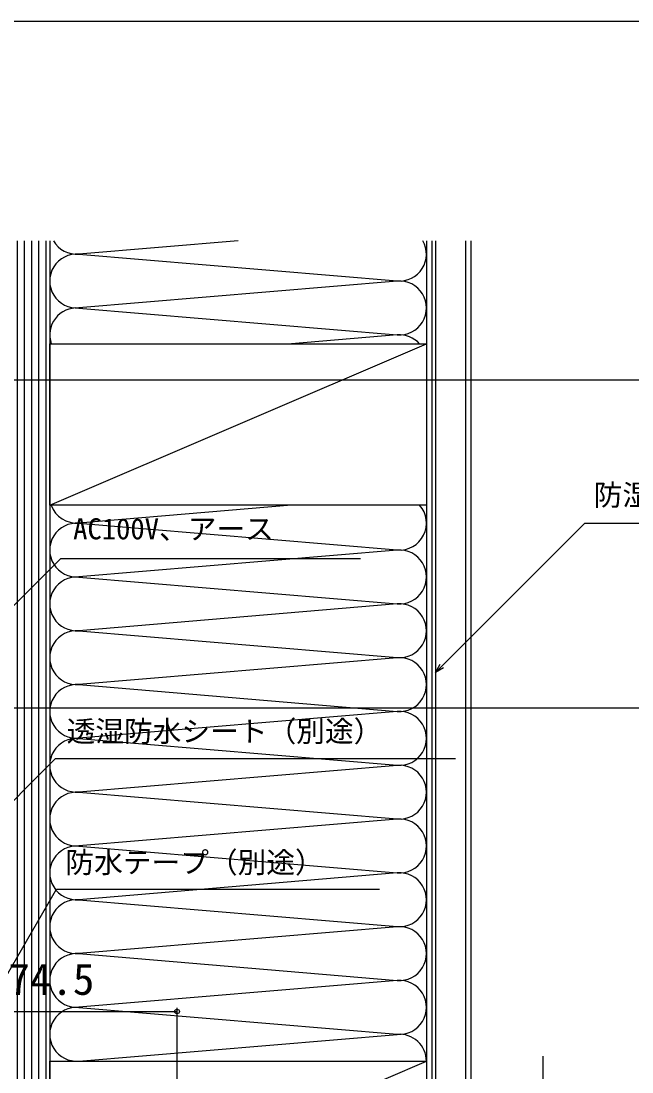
# Model space of a CAD drawing. Units: millimetres, scale not verified. Extents: x -525 to 525, y -783 to 779.
# Drawn here: x 4 to 174.3, y 454.3 to 747.3 of the extents above; entities that cross this region are included whole.
import ezdxf
from ezdxf.enums import TextEntityAlignment as Align

# ---------------------------------------------------------------- set-up
doc = ezdxf.new("R2010")
doc.units = ezdxf.units.MM
doc.header["$LTSCALE"] = 4
for name, color, linetype in [('0-5_YKK_13', 4, 'Continuous'), ('0-7_YKK_D', 6, 'Continuous'), ('0-8_YKK_ZWAK', 7, 'Continuous'), ('0-9_YSS_K', 3, 'Continuous'), ('0-A_YSS_KE', 3, 'Continuous')]:
    doc.layers.add(name, color=color, linetype=linetype)
doc.styles.add('ＭＳ ゴシック', font='')
doc.styles.get('ＭＳ ゴシック').set_extended_font_data('MS Gothic')

msp = doc.modelspace()

# ---------------------------------------------------------------- linework, layer by layer
at = {"layer": '0-5_YKK_13'}
msp.add_line((47.5, 373.102), (47.5, 456.1), dxfattribs=at)
at = {"layer": '0-7_YKK_D'}
for p, q in [((-26.006, 647.297), (210.5, 647.297)), ((-14.654, 555.803), (190.5, 555.803)), ((47.494, 455.038), (47.494, 472.143)), ((-27.006, 471.143), (47.494, 471.143))]:
    msp.add_line(p, q, dxfattribs=at)
for points in [[(119.5, 565.669), (121.303, 567.472), (161.143, 607.312), (283.162, 607.312)], [(-26.552, 555.795), (-24.748, 557.598), (15.092, 597.439), (98.609, 597.439)], [(121.786, 566.989), (119.5, 565.669), (120.82, 567.955)], [(-28.003, 500.017), (-26.2, 501.82), (13.64, 541.66), (125.061, 541.66)], [(-27.5, 433.615), (-26.225, 435.823), (13.889, 505.302), (103.896, 505.302)], [(149.5, 407.3), (149.5, 412.3), (149.5, 458.713)]]:
    msp.add_lwpolyline(points, dxfattribs=at)
msp.add_circle((47.494, 471.143), 0.637, dxfattribs=at)
at = {"layer": '0-8_YKK_ZWAK'}
msp.add_line((-525, 747.3), (525, 747.3), dxfattribs=at)
at = {"layer": '0-9_YSS_K'}
for p, q in [((5, 412.3), (5, 686.047)), ((7, 412.3), (7, 686.047)), ((9, 412.3), (9, 686.047)), ((11, 412.3), (11, 686.047)), ((64.5, 686.05), (20.127, 682.326)), ((20.127, 682.274), (108.873, 674.826)), ((108.873, 674.774), (20.127, 667.326)), ((20.127, 667.274), (108.873, 659.826)), ((20.127, 667.274), (108.873, 659.826)), ((108.873, 659.774), (79.395, 657.3)), ((12, 612.3), (117, 657.3)), ((79.395, 612.3), (20.127, 607.326)), ((20.127, 607.274), (108.873, 599.826)), ((20.127, 607.274), (108.873, 599.826)), ((108.873, 599.774), (20.127, 592.326)), ((20.127, 592.274), (108.873, 584.826)), ((108.873, 584.774), (20.127, 577.326)), ((20.127, 577.274), (108.873, 569.826)), ((20.127, 577.274), (108.873, 569.826)), ((108.873, 569.774), (20.127, 562.326)), ((20.127, 562.274), (108.873, 554.826)), ((108.873, 554.774), (20.127, 547.326)), ((20.127, 547.274), (108.873, 539.826)), ((20.127, 547.274), (108.873, 539.826)), ((108.873, 539.774), (20.127, 532.326)), ((20.127, 532.274), (108.873, 524.826)), ((108.873, 524.774), (20.127, 517.326)), ((20.127, 517.274), (108.873, 509.826)), ((20.127, 517.274), (108.873, 509.826)), ((108.873, 509.774), (20.127, 502.326)), ((20.127, 502.274), (108.873, 494.826)), ((108.873, 494.774), (20.127, 487.326)), ((20.127, 487.274), (108.873, 479.826)), ((108.873, 479.774), (20.127, 472.326)), ((20.127, 472.274), (108.873, 464.826)), ((20.127, 457.326), (108.873, 464.774)), ((12, 412.3), (117, 457.3))]:
    msp.add_line(p, q, dxfattribs=at)
msp.add_lwpolyline([(118.5, 686.047), (118.5, 394.8), (128, 394.8), (128, 686.047)], dxfattribs=at)
for centre, start, end in [((19.5, 689.8), 210.02751, 274.79698), ((109.5, 682.3), 265.20302, 29.9725), ((19.5, 674.8), 85.20302, 274.79698), ((109.5, 667.3), 265.20302, 94.79698), ((19.5, 659.8), 85.20302, 199.47122), ((109.5, 652.3), 41.81031, 94.79698), ((19.5, 614.8), 199.47122, 274.79698), ((109.5, 607.3), 265.20302, 41.81031), ((19.5, 599.8), 85.20302, 274.79698), ((109.5, 592.3), 265.20302, 94.79698), ((19.5, 584.8), 85.20302, 274.79698), ((109.5, 577.3), 265.20302, 94.79698), ((19.5, 569.8), 85.20302, 274.79698), ((109.5, 562.3), 265.20302, 94.79698), ((19.5, 554.8), 85.20302, 274.79698), ((109.5, 547.3), 265.20302, 94.79698), ((19.5, 539.8), 85.20302, 274.79698), ((109.5, 532.3), 265.20302, 94.79698), ((19.5, 524.8), 85.20302, 274.79698), ((109.5, 517.3), 265.20302, 94.79698), ((19.5, 509.8), 85.20302, 274.79698), ((109.5, 502.3), 265.20302, 94.79698), ((19.5, 494.8), 85.20302, 274.79698), ((109.5, 487.3), 265.20302, 94.79698), ((19.5, 479.8), 85.20302, 274.79698), ((109.5, 472.3), 265.20302, 94.79698), ((19.5, 464.8), 85.20302, 274.79698), ((109.5, 457.3), 359.99997, 94.79698)]:
    msp.add_arc(centre, 7.5, start, end, dxfattribs=at)
at = {"layer": '0-A_YSS_KE'}
for points in [[(12, 686.047), (12, 412.3), (3, 412.3), (3, 686.047)], [(119.5, 686.047), (119.5, 411.3), (88, 411.3)], [(117, 686.047), (117, 394.8), (129.5, 394.8), (129.5, 686.047)]]:
    msp.add_lwpolyline(points, dxfattribs=at)
for points in [[(12, 612.3), (12, 657.3), (117, 657.3), (117, 612.3)], [(12, 412.3), (12, 457.3), (117, 457.3), (117, 412.3)]]:
    msp.add_lwpolyline(points, close=True, dxfattribs=at)

# ---------------------------------------------------------------- texts
at = {"layer": '0-7_YKK_D', "style": 'ＭＳ ゴシック'}
for s, height, p in [('防湿気密フィルム（別途）', 5.865, (163.621, 610.448)), ('AC100V、アース', 5.865, (18.523, 601.029)), ('透湿防水シート（別途）', 5.865, (16.708, 544.591)), ('防水テープ（別途）', 5.865, (16.366, 508.029)), ('74.5', 8.798, (0.498, 473.143))]:
    msp.add_text(s, height=height, dxfattribs=at).set_placement(p, align=Align.BOTTOM_LEFT)

doc.saveas('drawing.dxf')
